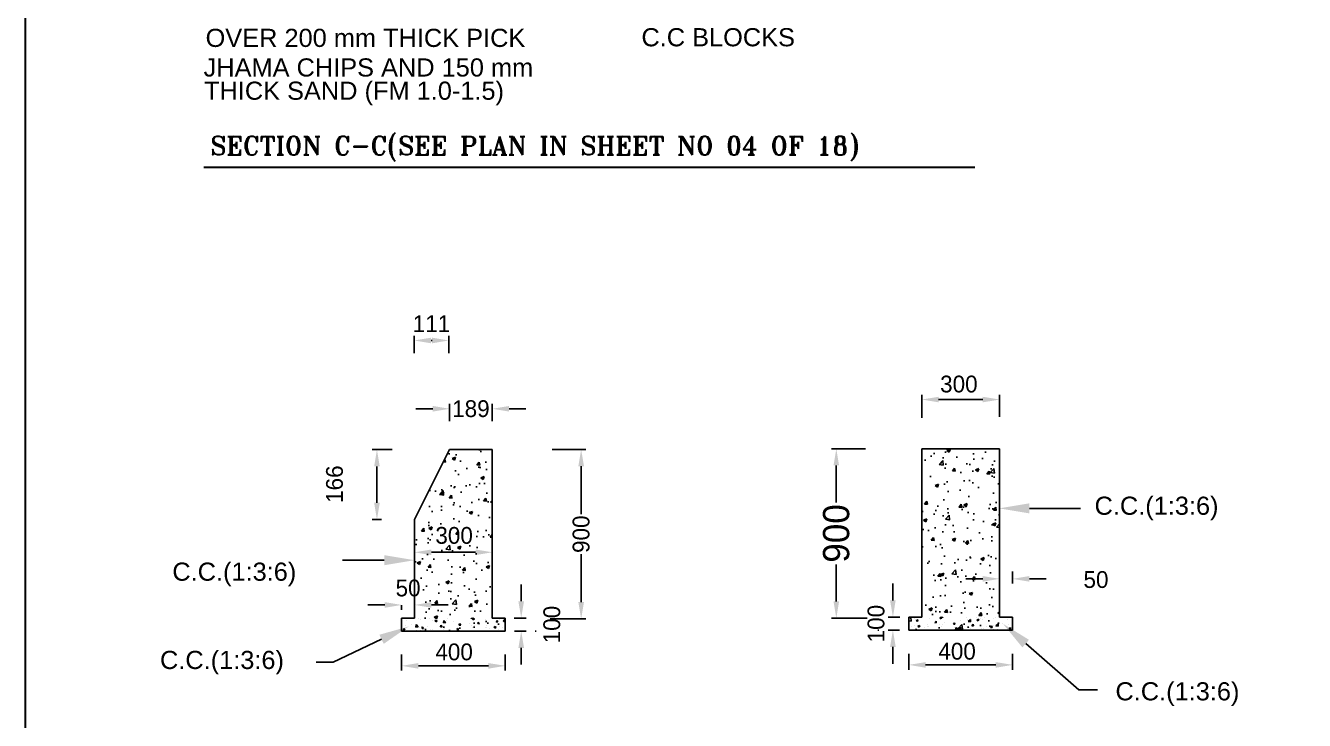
# Model space of a CAD drawing. Extents: x -1206532 to 786809, y -4288605 to 172932.
# Drawn here: x 211711 to 238349, y -4239815 to -4225335 of the extents above; entities that cross this region are included whole.
import ezdxf

# ---------------------------------------------------------------- set-up
doc = ezdxf.new("R2010")
doc.units = 0
doc.header["$LTSCALE"] = 300
doc.header["$MEASUREMENT"] = 0
doc.layers.get('0').update_dxf_attribs({"linetype": 'CONTINUOUS'})
doc.layers.get('DEFPOINTS').update_dxf_attribs({"linetype": 'CONTINUOUS'})
doc.layers.add('LINE', color=7, linetype='CONTINUOUS')
doc.layers.add('Other line', color=7, linetype='CONTINUOUS', lineweight=15)
doc.styles.add('Arial-200', font='ARIAL_0.TTF')
doc.styles.add('BIG', font='ROMANT.SHX')
doc.dimstyles.new('3', dxfattribs={"dimtxt": 225, "dimasz": 350, "dimexe": 100, "dimexo": 25, "dimgap": 9, "dimtad": 0, "dimdec": 0, "dimzin": 0, "dimdsep": 46, "dimtxsty": 'Standard', "dimcen": 0, "dimclrd": 5, "dimclre": 6, "dimclrt": 1, "dimadec": 0, "dimazin": 0, "dimtfac": 1, "dimtdec": 0, "dimtofl": 0, "dimtmove": 2, "dimatfit": 3, "dimfxl": 1, "dimtolj": 1, "dimtzin": 0, "dimarcsym": 0})
pattern_1 = [(50, (-448115, -3705266.6), (717.2602, -62.75213), [75, -825]), (355, (-448115, -3705266.6), (-138.75133, 752.19213), [60, -660]), (100.4514, (-448055.25, -3705271.8), (578.5094, 689.43954), [63.7402, -701.1421]), (46.1842, (-448115, -3705066.6), (1067.24105, -165.519), [112.5, -1237.5]), (96.6356, (-448026.1, -3705080.4), (934.6627, 974.1179), [95.6103, -1051.713]), (351.1842, (-448115, -3705066.6), (934.662, 974.1186), [90, -990]), (21, (-448015, -3705116.6), (596.90705, -402.6189), [75, -825]), (326, (-448015, -3705116.6), (243.31533, 725.15005), [60, -660]), (71.4514, (-447965.3, -3705150.14), (840.22263, 322.5305), [63.7402, -701.1421]), (37.5, (-448115.02, -3705266.6), (12.159855, 332.893854), [0, -652, 0, -670, 0, -662.5]), (7.5, (-448115.02, -3705266.6), (263.06954, 394.41171), [0, -382, 0, -637, 0, -252.5]), (327.5, (-448338.02, -3705266.6), (533.82244, -22.55487), [0, -250, 0, -780, 0, -1035]), (317.5, (-448438.02, -3705266.6), (583.18617, 100.10498), [0, -325, 0, -518, 0, -735])]

# ---------------------------------------------------------------- blocks, each defined once
blk = doc.blocks.new('*D444')
at = {"layer": 'DEFPOINTS', "color": 0, "lineweight": 30}
for p in [(219543, -4238419), (221703, -4238419), (219543, -4238677)]:
    blk.add_point(p, dxfattribs=at)
at = {"layer": 'LINE', "color": 0, "lineweight": -2}
for p, q in [((219543, -4238444), (219543, -4238777)), ((221353, -4238677), (219893, -4238677)), ((221703, -4238444), (221703, -4238777))]:
    blk.add_line(p, q, dxfattribs=at)
at = {"layer": 'LINE', "color": 0, "lineweight": 30}
for points in [[(219893, -4238619), (219893, -4238736), (219543, -4238677)], [(221353, -4238619), (221353, -4238736), (221703, -4238677)]]:
    blk.add_solid(points, dxfattribs=at)
at = {"layer": 'LINE', "color": 0, "insert": (220637, -4238389), "char_height": 350, "attachment_point": 5}
blk.add_mtext('\\A1;400', dxfattribs=at)
blk = doc.blocks.new('*D445')
at = {"layer": 'DEFPOINTS', "color": 0, "lineweight": 30}
for p in [(230109, -4238399), (232269, -4238399), (232269, -4238657)]:
    blk.add_point(p, dxfattribs=at)
at = {"layer": 'LINE', "color": 0, "lineweight": -2}
for p, q in [((230109, -4238424), (230109, -4238757)), ((230459, -4238657), (231919, -4238657)), ((232269, -4238424), (232269, -4238757))]:
    blk.add_line(p, q, dxfattribs=at)
at = {"layer": 'LINE', "color": 0, "lineweight": 30}
for points in [[(230459, -4238599), (230459, -4238716), (230109, -4238657)], [(231919, -4238599), (231919, -4238716), (232269, -4238657)]]:
    blk.add_solid(points, dxfattribs=at)
at = {"layer": 'LINE', "color": 0, "insert": (231114, -4238375), "char_height": 350, "attachment_point": 5}
blk.add_mtext('\\A1;400', dxfattribs=at)
blk = doc.blocks.new('*D446')
at = {"layer": 'DEFPOINTS', "color": 0, "lineweight": 30}
for p in [(231999, -4233128), (230379, -4233537), (231999, -4233515)]:
    blk.add_point(p, dxfattribs=at)
at = {"layer": 'LINE', "color": 0, "lineweight": -2}
for p, q in [((230379, -4233512), (230379, -4233028)), ((231999, -4233490), (231999, -4233028)), ((230729, -4233128), (231649, -4233128))]:
    blk.add_line(p, q, dxfattribs=at)
at = {"layer": 'LINE', "color": 0, "lineweight": 30}
for points in [[(230729, -4233070), (230729, -4233186), (230379, -4233128)], [(231649, -4233070), (231649, -4233186), (231999, -4233128)]]:
    blk.add_solid(points, dxfattribs=at)
at = {"layer": 'LINE', "color": 0, "insert": (231151, -4232807), "char_height": 350, "attachment_point": 5}
blk.add_mtext('\\A1;300', dxfattribs=at)
blk = doc.blocks.new('*X131')
at = {"color": 0}
for p, q in [((-6193, -26932.5), (-6193, -26932.5)), ((-6191.9, -26905.4), (-6191.9, -26905.4)), ((-6185.9, -26910.7), (-6185.9, -26910.7)), ((-6185, -26914.8), (-6180.2, -26909.1)), ((-6185, -26914.8), (-6179.1, -26915.4)), ((-6179.1, -26915.4), (-6180.2, -26909.1)), ((-6178.1, -26935.5), (-6171.1, -26932.8)), ((-6173.1, -26938.8), (-6171.1, -26932.8)), ((-6139.5, -26928.2), (-6139.5, -26928.2)), ((-6135.4, -26904.3), (-6135.4, -26904.3)), ((-6114.4, -26924.9), (-6114.4, -26924.9)), ((-6113.3, -26921.1), (-6108.5, -26915.4)), ((-6113.3, -26921.1), (-6107.3, -26921.6)), ((-6107.4, -26921.6), (-6108.5, -26915.4)), ((-6095.4, -26930.4), (-6095.4, -26930.4)), ((-6094.1, -26903.2), (-6087.1, -26900.5)), ((-6094.1, -26903.2), (-6089.1, -26906.6)), ((-6090.5, -26900.4), (-6090.2, -26900.1)), ((-6090.5, -26900.4), (-6081.6, -26901.8)), ((-6089.1, -26906.6), (-6087.1, -26900.5)), ((-6084.7, -26930.1), (-6084.7, -26930.1)), ((-6081.6, -26901.8), (-6081.8, -26900.1)), ((-6076.6, -26919.9), (-6076.6, -26919.9)), ((-6041.6, -26927.4), (-6036.8, -26921.6)), ((-6041.6, -26927.4), (-6035.6, -26927.9)), ((-6037.1, -26920.4), (-6037.1, -26920.4)), ((-6035.6, -26927.9), (-6036.8, -26921.6)), ((-6033.4, -26923.1), (-6033.4, -26923.1)), ((-6013.4, -26911.6), (-6013.4, -26911.6)), ((-5991.8, -26901.9), (-5991.8, -26901.9)), ((-5988.4, -26908.3), (-5988.4, -26908.3)), ((-5983.8, -26917), (-5976, -26908.8)), ((-5983.8, -26917), (-5974.9, -26918.3)), ((-5982.9, -26916.7), (-5982.9, -26916.7)), ((-5978.8, -26910.4), (-5978.8, -26910.4)), ((-5974.9, -26918.3), (-5976, -26908.8)), ((-5969.9, -26933.7), (-5965, -26927.9)), ((-5969.9, -26933.7), (-5963.9, -26934.2)), ((-5963.9, -26934.2), (-5965.1, -26927.9)), ((-5950.5, -26903.3), (-5950.5, -26903.3)), ((-5950.4, -26911.2), (-5943.4, -26908.5)), ((-5950.4, -26911.2), (-5945.4, -26914.6)), ((-5945.4, -26914.6), (-5943.4, -26908.5)), ((-5938.5, -26904.2), (-5938.5, -26904.2)), ((-5930.9, -26909.2), (-5930.9, -26909.2)), ((-5920.5, -26900.4), (-5920.5, -26900.4)), ((-5898.1, -26939.9), (-5893.3, -26934.2)), ((-5892.2, -26940.5), (-5893.3, -26934.2)), ((-5888.6, -26931.1), (-5888.6, -26931.1)), ((-5885.1, -26906.4), (-5885.1, -26906.4)), ((-5879.6, -26902.1), (-5879.6, -26902.1)), ((-5877.1, -26933.5), (-5869.3, -26925.4)), ((-5877.1, -26933.5), (-5868.2, -26934.9)), ((-5868.2, -26934.9), (-5869.3, -26925.4)), ((-5850.7, -26926.1), (-5850.7, -26926.1)), ((-5831.7, -26908.7), (-5831.7, -26908.7)), ((-5830.3, -26929), (-5830.3, -26929)), ((-6202.6, -26936.5), (-6202.6, -26936.5)), ((-6187.2, -26944), (-6187.2, -26944)), ((-6178.1, -26935.5), (-6173.1, -26938.8)), ((-6153.8, -26940.4), (-6153.8, -26940.4)), ((-6139.6, -26934.8), (-6139.6, -26934.8)), ((-6136.6, -26937.6), (-6136.6, -26937.6)), ((-6086.2, -26937), (-6086.2, -26937)), ((-6034.4, -26943.5), (-6027.4, -26940.8)), ((-6034.4, -26943.5), (-6029.4, -26946.8)), ((-6032.8, -26939.3), (-6032.8, -26939.3)), ((-6029.4, -26946.8), (-6027.4, -26940.8)), ((-6014.7, -26947.7), (-6014.7, -26947.7)), ((-5984.1, -26950), (-5984.1, -26950)), ((-5979.4, -26941.6), (-5979.4, -26941.6)), ((-5976.8, -26942.7), (-5976.8, -26942.7)), ((-5932.1, -26942.5), (-5932.1, -26942.5)), ((-5926.1, -26943.8), (-5926.1, -26943.8)), ((-5913.7, -26934.4), (-5913.7, -26934.4)), ((-5898.1, -26939.9), (-5892.2, -26940.5)), ((-5887, -26950.1), (-5883.7, -26948.8)), ((-5884.1, -26950.1), (-5883.7, -26948.8)), ((-5880.8, -26935.4), (-5880.8, -26935.4)), ((-5872.7, -26946.1), (-5872.7, -26946.1)), ((-5866.3, -26950), (-5866.3, -26950)), ((-5826.4, -26946.2), (-5821.6, -26940.5)), ((-5826.4, -26946.2), (-5820.4, -26946.7)), ((-5820.5, -26946.7), (-5821.6, -26940.5)), ((-5819.3, -26948.3), (-5819.3, -26948.3))]:
    blk.add_line(p, q, dxfattribs=at)
blk = doc.blocks.new('*D447')
at = {"layer": 'DEFPOINTS', "color": 0, "lineweight": 30}
for p in [(231999, -4236692), (232269, -4236689), (232269, -4236864)]:
    blk.add_point(p, dxfattribs=at)
at = {"layer": 'LINE', "color": 0, "lineweight": -2}
for p, q in [((231999, -4236717), (231999, -4236964)), ((232269, -4236714), (232269, -4236964)), ((231649, -4236864), (231299, -4236864)), ((232619, -4236864), (232969, -4236864))]:
    blk.add_line(p, q, dxfattribs=at)
at = {"layer": 'LINE', "color": 0, "lineweight": 30}
for points in [[(231649, -4236806), (231649, -4236923), (231999, -4236864)], [(232619, -4236806), (232619, -4236923), (232269, -4236864)]]:
    blk.add_solid(points, dxfattribs=at)
at = {"layer": 'LINE', "color": 0, "insert": (234007, -4236881), "char_height": 350, "attachment_point": 5}
blk.add_mtext('\\A1;50', dxfattribs=at)
blk = doc.blocks.new('*D448')
at = {"layer": 'DEFPOINTS', "color": 0, "lineweight": 30}
for p in [(219806, -4231897), (219806, -4232185), (220527, -4232185)]:
    blk.add_point(p, dxfattribs=at)
at = {"layer": 'LINE', "color": 0, "lineweight": -2}
for p, q in [((219806, -4232160), (219806, -4231797)), ((220177, -4231897), (220156, -4231897)), ((220527, -4232160), (220527, -4231797))]:
    blk.add_line(p, q, dxfattribs=at)
at = {"layer": 'LINE', "color": 0, "lineweight": 30}
for points in [[(220156, -4231839), (220156, -4231956), (219806, -4231897)], [(220177, -4231839), (220177, -4231956), (220527, -4231897)]]:
    blk.add_solid(points, dxfattribs=at)
at = {"layer": 'LINE', "color": 0, "insert": (220166, -4231547), "char_height": 350, "attachment_point": 5}
blk.add_mtext('\\A1;111', dxfattribs=at)
blk = doc.blocks.new('*D449')
at = {"layer": 'DEFPOINTS', "color": 0, "lineweight": 30}
for p in [(229229, -4234152), (228598, -4237685), (229269, -4237685)]:
    blk.add_point(p, dxfattribs=at)
at = {"layer": 'LINE', "color": 0, "lineweight": -2}
for p, q in [((229204, -4234152), (228498, -4234152)), ((228598, -4234502), (228598, -4235272)), ((228598, -4237335), (228598, -4236564)), ((229244, -4237685), (228498, -4237685))]:
    blk.add_line(p, q, dxfattribs=at)
at = {"layer": 'LINE', "color": 0, "lineweight": 30}
for points in [[(228540, -4234502), (228656, -4234502), (228598, -4234152)], [(228540, -4237335), (228656, -4237335), (228598, -4237685)]]:
    blk.add_solid(points, dxfattribs=at)
at = {"layer": 'LINE', "color": 0, "insert": (228598, -4235918), "char_height": 350, "attachment_point": 5, "rotation": 90}
blk.add_mtext('\\A1;{\\H1.56x;900}', dxfattribs=at)
blk = doc.blocks.new('*D450')
at = {"layer": 'DEFPOINTS', "color": 0, "lineweight": 30}
for p in [(222652, -4234167), (222613, -4237700), (223283, -4237700)]:
    blk.add_point(p, dxfattribs=at)
at = {"layer": 'LINE', "color": 0, "lineweight": -2}
for p, q in [((222677, -4234167), (223383, -4234167)), ((223283, -4234517), (223283, -4235516)), ((223283, -4237350), (223283, -4236351)), ((222638, -4237700), (223383, -4237700))]:
    blk.add_line(p, q, dxfattribs=at)
at = {"layer": 'LINE', "color": 0, "lineweight": 30}
for points in [[(223225, -4234517), (223342, -4234517), (223283, -4234167)], [(223225, -4237350), (223342, -4237350), (223283, -4237700)]]:
    blk.add_solid(points, dxfattribs=at)
at = {"layer": 'LINE', "color": 0, "insert": (223283, -4235934), "char_height": 350, "attachment_point": 5, "rotation": 90}
blk.add_mtext('\\A1;900', dxfattribs=at)
blk = doc.blocks.new('*D451')
at = {"layer": 'DEFPOINTS', "color": 0, "lineweight": 30}
for p in [(219813, -4237236), (219543, -4237389), (219543, -4237408)]:
    blk.add_point(p, dxfattribs=at)
at = {"layer": 'LINE', "color": 0, "lineweight": -2}
for p, q in [((219813, -4237261), (219813, -4237508)), ((219193, -4237408), (218843, -4237408)), ((219543, -4237414), (219543, -4237508)), ((220163, -4237408), (220513, -4237408))]:
    blk.add_line(p, q, dxfattribs=at)
at = {"layer": 'LINE', "color": 0, "lineweight": 30}
for points in [[(219193, -4237350), (219193, -4237466), (219543, -4237408)], [(220163, -4237350), (220163, -4237466), (219813, -4237408)]]:
    blk.add_solid(points, dxfattribs=at)
at = {"layer": 'LINE', "color": 0, "insert": (219678, -4237057), "char_height": 350, "attachment_point": 5}
blk.add_mtext('\\A1;50', dxfattribs=at)
blk = doc.blocks.new('*D452')
at = {"layer": 'DEFPOINTS', "color": 0, "lineweight": 30}
for p in [(229946, -4237662), (229777, -4237932), (229942, -4237932)]:
    blk.add_point(p, dxfattribs=at)
at = {"layer": 'LINE', "color": 0, "lineweight": -2}
for p, q in [((229777, -4237312), (229777, -4236962)), ((229921, -4237662), (229677, -4237662)), ((229917, -4237932), (229677, -4237932)), ((229777, -4238282), (229777, -4238632))]:
    blk.add_line(p, q, dxfattribs=at)
at = {"layer": 'LINE', "color": 0, "lineweight": 30}
for points in [[(229718, -4237312), (229835, -4237312), (229777, -4237662)], [(229718, -4238282), (229835, -4238282), (229777, -4237932)]]:
    blk.add_solid(points, dxfattribs=at)
at = {"layer": 'LINE', "color": 0, "insert": (229427, -4237797), "char_height": 350, "attachment_point": 5, "rotation": 90}
blk.add_mtext('\\A1;100', dxfattribs=at)
blk = doc.blocks.new('*D453')
at = {"layer": 'DEFPOINTS', "color": 0, "lineweight": 30}
for p in [(221866, -4237682), (221869, -4237952), (222035, -4237952)]:
    blk.add_point(p, dxfattribs=at)
at = {"layer": 'LINE', "color": 0, "lineweight": -2}
for p, q in [((222035, -4237332), (222035, -4236982)), ((221891, -4237682), (222135, -4237682)), ((221894, -4237952), (222135, -4237952)), ((222035, -4238302), (222035, -4238652))]:
    blk.add_line(p, q, dxfattribs=at)
at = {"layer": 'LINE', "color": 0, "lineweight": 30}
for points in [[(221976, -4237332), (222093, -4237332), (222035, -4237682)], [(221976, -4238302), (222093, -4238302), (222035, -4237952)]]:
    blk.add_solid(points, dxfattribs=at)
at = {"layer": 'LINE', "color": 0, "insert": (222673, -4237817), "char_height": 350, "attachment_point": 5, "rotation": 90}
blk.add_mtext('\\A1;100', dxfattribs=at)
blk = doc.blocks.new('*D454')
at = {"layer": 'DEFPOINTS', "color": 0, "lineweight": 30}
for p in [(219813, -4236311), (219813, -4236698), (221433, -4236720)]:
    blk.add_point(p, dxfattribs=at)
at = {"layer": 'LINE', "color": 0, "lineweight": -2}
for p, q in [((219813, -4236673), (219813, -4236211)), ((221433, -4236695), (221433, -4236211)), ((221083, -4236311), (220163, -4236311))]:
    blk.add_line(p, q, dxfattribs=at)
at = {"layer": 'LINE', "color": 0, "lineweight": 30}
for points in [[(220163, -4236252), (220163, -4236369), (219813, -4236311)], [(221083, -4236252), (221083, -4236369), (221433, -4236311)]]:
    blk.add_solid(points, dxfattribs=at)
at = {"layer": 'LINE', "color": 0, "insert": (220637, -4235961), "char_height": 350, "attachment_point": 5}
blk.add_mtext('\\A1;300', dxfattribs=at)
blk = doc.blocks.new('*D455')
at = {"layer": 'DEFPOINTS', "color": 0, "lineweight": 30}
for p in [(220542, -4233320), (220542, -4233600), (221433, -4233600)]:
    blk.add_point(p, dxfattribs=at)
at = {"layer": 'LINE', "color": 0, "lineweight": -2}
for p, q in [((220192, -4233320), (219842, -4233320)), ((220542, -4233575), (220542, -4233220)), ((221433, -4233575), (221433, -4233220)), ((221783, -4233320), (222133, -4233320))]:
    blk.add_line(p, q, dxfattribs=at)
at = {"layer": 'LINE', "color": 0, "lineweight": 30}
for points in [[(220192, -4233262), (220192, -4233379), (220542, -4233320)], [(221783, -4233262), (221783, -4233379), (221433, -4233320)]]:
    blk.add_solid(points, dxfattribs=at)
at = {"layer": 'LINE', "color": 0, "insert": (220987, -4233320), "char_height": 350, "attachment_point": 5}
blk.add_mtext('\\A1;189', dxfattribs=at)
blk = doc.blocks.new('*D456')
at = {"layer": 'DEFPOINTS', "color": 0, "lineweight": 30}
for p in [(219374, -4234172), (219030, -4235630), (219152, -4235630)]:
    blk.add_point(p, dxfattribs=at)
at = {"layer": 'LINE', "color": 0, "lineweight": -2}
for p, q in [((219349, -4234172), (218930, -4234172)), ((219030, -4234522), (219030, -4235280)), ((219127, -4235630), (218930, -4235630))]:
    blk.add_line(p, q, dxfattribs=at)
at = {"layer": 'LINE', "color": 0, "lineweight": 30}
for points in [[(218971, -4234522), (219088, -4234522), (219030, -4234172)], [(218971, -4235280), (219088, -4235280), (219030, -4235630)]]:
    blk.add_solid(points, dxfattribs=at)
at = {"layer": 'LINE', "color": 0, "insert": (218147, -4234891), "char_height": 350, "attachment_point": 5, "rotation": 90}
blk.add_mtext('\\A1;166', dxfattribs=at)

msp = doc.modelspace()

# ---------------------------------------------------------------- hatches: boundary and pattern name
at = {"layer": 'LINE'}
h = msp.add_hatch(dxfattribs=at)
h.set_pattern_fill('AR-CONC', color=0, scale=100, style=0)
h.set_pattern_definition(pattern_1)
h.paths.add_polyline_path([(231998.677, -4234151.744), (231269.677, -4234151.744), (230378.677, -4234151.744), (230378.677, -4237661.744), (230108.677, -4237661.744), (230108.677, -4237931.744), (232268.677, -4237931.744), (232268.677, -4237661.744), (231998.677, -4237661.744)])
h = msp.add_hatch(dxfattribs=at)
h.set_pattern_fill('AR-CONC', color=0, scale=100, style=0)
h.set_pattern_definition(pattern_1)
h.paths.add_polyline_path([(221432.502, -4234171.784), (220541.502, -4234171.784), (219812.502, -4235629.784), (219812.502, -4237681.784), (219542.502, -4237681.784), (219542.502, -4237951.784), (221702.502, -4237951.784), (221702.502, -4237681.784), (221432.502, -4237681.784)])
h.paths.add_polyline_path([(219452.502, -4236888.085), (219902.502, -4236888.085), (219902.502, -4237225.585), (219452.502, -4237225.585)], flags=9)
h.paths.add_polyline_path([(220141.164, -4235698.527), (221132.831, -4235698.527), (221132.831, -4236223.527), (220141.164, -4236223.527)], flags=24)

# ---------------------------------------------------------------- linework, layer by layer
at = {"color": 0, "linetype": 'ByBlock', "lineweight": 30}
msp.add_lwpolyline([(211710.597, -4262460.122), (211710.597, -4214110.442), (280083.883, -4214110.442), (280083.883, -4262460.122), (211710.597, -4262460.122)], close=True, dxfattribs=at)
at = {"layer": 'LINE', "color": 0}
for p, q in [((230378.677, -4237661.744), (230378.677, -4234151.744)), ((230378.677, -4234151.744), (231269.677, -4234151.744)), ((231269.677, -4234151.744), (231998.677, -4234151.744)), ((231998.677, -4237661.744), (231998.677, -4234151.744)), ((220541.502, -4234171.784), (219812.502, -4235629.784)), ((221432.502, -4234171.784), (220541.502, -4234171.784)), ((221432.502, -4237681.784), (221432.502, -4234171.784)), ((232620.059, -4235395.764), (233686.084, -4235395.764)), ((219812.502, -4237681.784), (219812.502, -4235629.784)), ((219182.545, -4236475.213), (218313.733, -4236475.213)), ((219542.502, -4237951.784), (219542.502, -4237681.784)), ((219542.502, -4237681.784), (219812.502, -4237681.784)), ((221702.502, -4237681.784), (221432.502, -4237681.784)), ((221702.502, -4237951.784), (221702.502, -4237681.784)), ((230108.677, -4237661.744), (230378.677, -4237661.744)), ((230108.677, -4237931.744), (230108.677, -4237661.744)), ((232268.677, -4237661.744), (231998.677, -4237661.744)), ((232268.677, -4237931.744), (232268.677, -4237661.744)), ((219125.046, -4238124.378), (218116.52, -4238602.941)), ((221702.502, -4237951.784), (219542.502, -4237951.784)), ((222347.4, -4237951.784), (222325.502, -4237951.784)), ((229463.779, -4237931.744), (229485.676, -4237931.744)), ((230108.677, -4237931.744), (232268.677, -4237931.744)), ((232543.276, -4238213.927), (233646.641, -4239178.391)), ((218116.52, -4238602.941), (217761.539, -4238602.941)), ((233646.641, -4239178.391), (234041.066, -4239178.391))]:
    msp.add_line(p, q, dxfattribs=at)
for points in [[(232620.059, -4235500.764), (232620.059, -4235290.764), (231990.059, -4235395.764)], [(219182.545, -4236580.213), (219182.545, -4236370.213), (219812.545, -4236475.213)], [(219170.06, -4238219.24), (219080.033, -4238029.516), (219694.218, -4237854.296)], [(232474.173, -4238292.982), (232612.38, -4238134.872), (232068.944, -4237799.308)]]:
    msp.add_solid(points, dxfattribs=at)
at = {"layer": 'Other line', "color": 0, "lineweight": 30}
msp.add_line((215422.093, -4228287.202), (231484.281, -4228287.202), dxfattribs=at)

# ---------------------------------------------------------------- block references
at = {"layer": 'LINE', "color": 0, "yscale": 5.399999999906868, "zscale": 5.399999999999999}
for p, xscale in [((188150.564, -4092421.382), -5.399999999906868), ((263660.614, -4092401.341), 5.399999999906868)]:
    msp.add_blockref('*X131', p, dxfattribs=dict(at, xscale=xscale))

# ---------------------------------------------------------------- texts
at = {"layer": 'LINE', "color": 0, "lineweight": 30, "style": 'Arial-200'}
for s, p in [('OVER 200 mm THICK PICK', (215460.186, -4225780.174)), ('C.C BLOCKS', (224538.725, -4225766.878)), ('JHAMA CHIPS AND 150 mm', (215419.022, -4226396.579)), ('THICK SAND (FM 1.0-1.5)', (215427.205, -4226881.007)), ('C.C.(1:3:6)', (233977.513, -4235529.184)), ('C.C.(1:3:6)', (214767.622, -4236903.368)), ('C.C.(1:3:6)', (214510.655, -4238743.19)), ('C.C.(1:3:6)', (234412.588, -4239396.696))]:
    msp.add_text(s, height=378, dxfattribs=at).set_placement(p)
at = {"layer": 'LINE', "color": 0, "style": 'BIG'}
msp.add_text('SECTION C-C(SEE PLAN IN SHEET NO 04 OF 18)', height=385, dxfattribs=at).set_placement((215561.935, -4228029.601))

# ---------------------------------------------------------------- dimensions: what is measured, and where the dimension line sits
at = {"layer": 'LINE', "color": 0}
for base, p1, p2, text, picture, middle in [((219805.59, -4231897.39), (220526.73, -4232185.296), (219805.59, -4232185.296), '111', '*D448', (220166.16, -4231547.39)), ((220541.502, -4233320.192), (221432.502, -4233599.885), (220541.502, -4233599.885), '189', '*D455', (220987.002, -4233320.192))]:
    dim = msp.add_linear_dim(base=base, p1=p1, p2=p2, text=text, dimstyle='3', override={"dimtxt": 350, "dimclrd": 0, "dimclre": 0, "dimclrt": 0}, dxfattribs=at)
    dim.commit()
    dim.dimension.update_dxf_attribs({"geometry": picture, "text_midpoint": middle})
for base, p1, p2, text, picture, middle in [((231998.677, -4233128.033), (230378.677, -4233536.815), (231998.677, -4233515.3), '300', '*D446', (231150.629, -4232806.871)), ((219812.502, -4236310.752), (221432.502, -4236719.534), (219812.502, -4236698.019), '300', '*D454', (220636.997, -4235961.027)), ((232268.677, -4236864.168), (231998.677, -4236692.049), (232268.677, -4236688.63), '50', '*D447', (234007.008, -4236881.23)), ((219542.502, -4237408.008), (219812.502, -4237235.89), (219542.502, -4237389.446), '50', '*D451', (219677.502, -4237056.835)), ((232268.677, -4238657.342), (230108.677, -4238399.164), (232268.677, -4238399.164), '400', '*D445', (231114.487, -4238375.48)), ((219542.502, -4238677.382), (221702.502, -4238419.204), (219542.502, -4238419.204), '400', '*D444', (220636.997, -4238389.072))]:
    dim = msp.add_linear_dim(base=base, p1=p1, p2=p2, text=text, dimstyle='3', override={"dimtxt": 350, "dimclrd": 0, "dimclre": 0, "dimclrt": 0}, dxfattribs=at)
    dim.commit()
    dim.dimension.update_dxf_attribs({"geometry": picture, "text_midpoint": middle, "dimtype": 160})
for base, p1, p2, angle, text, picture, middle in [((228598.011, -4237684.686), (229229.09, -4234151.744), (229268.532, -4237684.686), 90, '{\\H1.56x;900}', '*D449', (228598.011, -4235918.215)), ((223283.479, -4237700.272), (222652.4, -4234167.329), (222612.957, -4237700.272), 270, '900', '*D450', (223283.479, -4235933.801)), ((222034.576, -4237951.784), (221865.651, -4237681.784), (221868.78, -4237951.784), 270, '100', '*D453', (222673.076, -4237816.784)), ((229776.602, -4237931.744), (229945.527, -4237661.744), (229942.399, -4237931.744), 90, '100', '*D452', (229426.602, -4237796.744))]:
    dim = msp.add_linear_dim(base=base, p1=p1, p2=p2, angle=angle, text=text, dimstyle='3', override={"dimtxt": 350, "dimclrd": 0, "dimclre": 0, "dimclrt": 0}, dxfattribs=at)
    dim.commit()
    dim.dimension.update_dxf_attribs({"geometry": picture, "text_midpoint": middle})
dim = msp.add_linear_dim(base=(219029.545, -4235629.784), p1=(219374.132, -4234171.784), p2=(219151.815, -4235629.784), angle=270, text='166', dimstyle='3', override={"dimtxt": 350, "dimclrd": 0, "dimclre": 0, "dimclrt": 0}, dxfattribs=at)
dim.commit()
dim.dimension.update_dxf_attribs({"geometry": '*D456', "text_midpoint": (218146.54, -4234890.774), "dimtype": 160})

doc.saveas('drawing.dxf')
